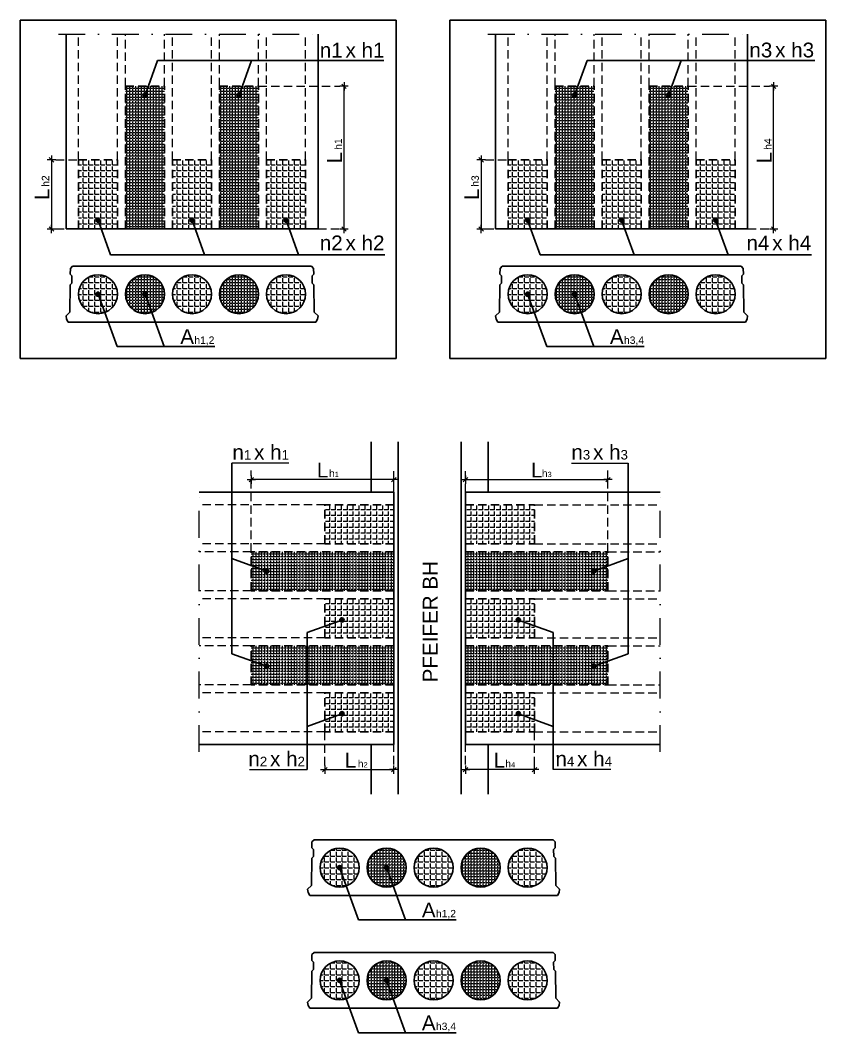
# Model space of a CAD drawing. Header units: millimetres. Extents: x 261817 to 319787, y -328430 to -285760.
# Drawn here: x 285337 to 289160, y -300169 to -295367 of the extents above; entities that cross this region are included whole.
import ezdxf
from ezdxf.enums import TextEntityAlignment as Align

# ---------------------------------------------------------------- set-up
doc = ezdxf.new("R2010")
doc.units = ezdxf.units.MM
doc.linetypes.add('DASHDOT', pattern=[25.4, 12.7, -6.35, 0, -6.35])
doc.linetypes.add('DASHED', pattern=[0.75, 0.5, -0.25])
doc.layers.get('0').update_dxf_attribs({"lineweight": 0})
for name, color, linetype, lineweight in [('CONS_PODP', 7, 'Continuous', 15), ('KRESKOWANIE_1', 9, 'Continuous', 0), ('OZNACZENIA_OPISY', 7, 'Continuous', 5)]:
    doc.layers.add(name, color=color, linetype=linetype, lineweight=lineweight)
doc.layers.add('ISOPRO_WYMIARY', color=7, linetype='Continuous')
doc.styles.add('ARIAL', font='arial.ttf')
doc.dimstyles.new('1-5m', dxfattribs={"dimscale": 2.5, "dimtxt": 4, "dimasz": 0.1, "dimexe": 1, "dimexo": 0, "dimgap": 1, "dimtad": 1, "dimdec": 0, "dimtxsty": 'ARIAL', "dimblk": '1', "dimcen": 2.5, "dimdle": 1, "dimse1": 1, "dimse2": 1, "dimclrd": 1, "dimclrt": 2, "dimadec": 0, "dimazin": 0, "dimtfac": 1, "dimtdec": 0, "dimtix": 1, "dimtmove": 2, "dimatfit": 2, "dimldrblk": 'ARCHTICK', "dimfxl": 1, "dimarcsym": 0})
pattern_1 = [(0, (1456.636, 0), (0, 27.94), [20.32, -7.62]), (90, (1456.636, 0), (-27.94, 2e-15), [20.32, -7.62])]
pattern_2 = [(0, (1679.636, 0), (0, 13.97), [10.16, -3.81]), (90, (1679.636, 0), (-13.97, 9e-16), [10.16, -3.81])]
pattern_3 = [(0, (1010.636, 0), (0, 27.94), [20.32, -7.62]), (90, (1010.636, 0), (-27.94, 2e-15), [20.32, -7.62])]
pattern_4 = [(0, (1902.636, 0), (0, 27.94), [20.32, -7.62]), (90, (1902.636, 0), (-27.94, 2e-15), [20.32, -7.62])]
pattern_5 = [(0, (2125.636, 0), (0, 13.97), [10.16, -3.81]), (90, (2125.636, 0), (-13.97, 9e-16), [10.16, -3.81])]
pattern_6 = [(0, (3495.236, 0), (0, 27.94), [20.32, -7.62]), (90, (3495.236, 0), (-27.94, 2e-15), [20.32, -7.62])]
pattern_7 = [(0, (3718.236, 0), (0, 13.97), [10.16, -3.81]), (90, (3718.236, 0), (-13.97, 9e-16), [10.16, -3.81])]
pattern_8 = [(0, (3049.236, 0), (0, 27.94), [20.32, -7.62]), (90, (3049.236, 0), (-27.94, 2e-15), [20.32, -7.62])]
pattern_9 = [(0, (3941.236, 0), (0, 27.94), [20.32, -7.62]), (90, (3941.236, 0), (-27.94, 2e-15), [20.32, -7.62])]
pattern_10 = [(0, (4164.236, 0), (0, 13.97), [10.16, -3.81]), (90, (4164.236, 0), (-13.97, 9e-16), [10.16, -3.81])]
pattern_11 = [(90, (-9246.377, -582675.882), (-13.97, 9e-16), [10.16, -3.81]), (180, (-9246.377, -582675.882), (-2e-15, -13.97), [10.16, -3.81])]
pattern_12 = [(90, (-9246.377, -583344.882), (-27.94, 2e-15), [20.32, -7.62]), (180, (-9246.377, -583344.882), (-3e-15, -27.94), [20.32, -7.62])]
pattern_13 = [(90, (-9246.377, -582898.882), (-27.94, 2e-15), [20.32, -7.62]), (180, (-9246.377, -582898.882), (-3e-15, -27.94), [20.32, -7.62])]
pattern_14 = [(90, (-9246.377, -582452.882), (-27.94, 2e-15), [20.32, -7.62]), (180, (-9246.377, -582452.882), (-3e-15, -27.94), [20.32, -7.62])]
pattern_15 = [(90, (-9246.377, -582229.882), (-13.97, 9e-16), [10.16, -3.81]), (180, (-9246.377, -582229.882), (-2e-15, -13.97), [10.16, -3.81])]

# ---------------------------------------------------------------- blocks, each defined once
blk = doc.blocks.new('1')
at = {"layer": 'OZNACZENIA_OPISY', "color": 7, "lineweight": 20}
for p, q in [((20, 0), (-20, 0)), ((-10.6, -10.6), (10.6, 10.6)), ((0, -20), (0, 20))]:
    blk.add_line(p, q, dxfattribs=at)
blk = doc.blocks.new('*D435')
at = {"layer": 'Defpoints', "color": 0, "transparency": 16777216}
for p in [(286468.1, -295680.1), (286873.8, -295680.1), (286468.1, -296356.5)]:
    blk.add_point(p, dxfattribs=at)
at = {"layer": 'OZNACZENIA_OPISY', "color": 1, "lineweight": -2, "transparency": 16777216}
blk.add_line((286873.8, -296355.5), (286873.8, -295681.1), dxfattribs=at)
for p, rotation in [((286873.8, -295680.1), 90), ((286873.8, -296356.5), 270)]:
    blk.add_blockref('1', p, dxfattribs=dict(at, rotation=rotation))
at = {"layer": 'OZNACZENIA_OPISY', "color": 2, "lineweight": 20, "transparency": 16777216, "insert": (286828.8, -296018.3), "char_height": 70, "attachment_point": 5, "rotation": 90, "style": 'ARIAL'}
blk.add_mtext('L', dxfattribs=at)
blk = doc.blocks.new('_ArchTick')
at = {"color": 0, "linetype": 'ByBlock', "const_width": 0.15}
blk.add_lwpolyline([(-0.5, -0.5), (0.5, 0.5)], dxfattribs=at)
blk = doc.blocks.new('*D436')
at = {"layer": 'Defpoints', "color": 0, "transparency": 16777216}
for p in [(285799.1, -296028.8), (285485.8, -296356.5), (285799.1, -296356.5)]:
    blk.add_point(p, dxfattribs=at)
at = {"layer": 'OZNACZENIA_OPISY', "color": 1, "lineweight": -2, "transparency": 16777216}
blk.add_line((285485.8, -296029.8), (285485.8, -296355.5), dxfattribs=at)
for p, rotation in [((285485.8, -296028.8), 90), ((285485.8, -296356.5), 270)]:
    blk.add_blockref('1', p, dxfattribs=dict(at, rotation=rotation))
at = {"layer": 'OZNACZENIA_OPISY', "color": 2, "lineweight": 20, "transparency": 16777216, "insert": (285440.8, -296192.6), "char_height": 70, "attachment_point": 5, "rotation": 90, "style": 'ARIAL'}
blk.add_mtext('L', dxfattribs=at)
blk = doc.blocks.new('*D437')
at = {"layer": 'Defpoints', "color": 0, "transparency": 16777216}
for p in [(288506.7, -295680.1), (288912.4, -295680.1), (288506.7, -296356.5)]:
    blk.add_point(p, dxfattribs=at)
at = {"layer": 'OZNACZENIA_OPISY', "color": 1, "lineweight": -2, "transparency": 16777216}
blk.add_line((288912.4, -296355.5), (288912.4, -295681.1), dxfattribs=at)
for p, rotation in [((288912.4, -295680.1), 90), ((288912.4, -296356.5), 270)]:
    blk.add_blockref('1', p, dxfattribs=dict(at, rotation=rotation))
at = {"layer": 'OZNACZENIA_OPISY', "color": 2, "lineweight": 20, "transparency": 16777216, "insert": (288867.4, -296018.3), "char_height": 70, "attachment_point": 5, "rotation": 90, "style": 'ARIAL'}
blk.add_mtext('L', dxfattribs=at)
blk = doc.blocks.new('*D438')
at = {"layer": 'Defpoints', "color": 0, "transparency": 16777216}
for p in [(287837.7, -296028.8), (287524.4, -296356.5), (287837.7, -296356.5)]:
    blk.add_point(p, dxfattribs=at)
at = {"layer": 'OZNACZENIA_OPISY', "color": 1, "lineweight": -2, "transparency": 16777216}
blk.add_line((287524.4, -296029.8), (287524.4, -296355.5), dxfattribs=at)
for p, rotation in [((287524.4, -296028.8), 90), ((287524.4, -296356.5), 270)]:
    blk.add_blockref('1', p, dxfattribs=dict(at, rotation=rotation))
at = {"layer": 'OZNACZENIA_OPISY', "color": 2, "lineweight": 20, "transparency": 16777216, "insert": (287479.4, -296192.6), "char_height": 70, "attachment_point": 5, "rotation": 90, "style": 'ARIAL'}
blk.add_mtext('L', dxfattribs=at)
blk = doc.blocks.new('*D439')
at = {"layer": 'Defpoints', "color": 0, "transparency": 16777216}
for p in [(286433.7, -297545.4), (286433.7, -297887.5), (287110.1, -297887.5)]:
    blk.add_point(p, dxfattribs=at)
at = {"layer": 'OZNACZENIA_OPISY', "color": 1, "lineweight": -2, "transparency": 16777216}
blk.add_line((287109.1, -297545.4), (286434.7, -297545.4), dxfattribs=at)
at = {"layer": 'OZNACZENIA_OPISY', "color": 1, "lineweight": -2, "transparency": 16777216, "rotation": 180}
blk.add_blockref('1', (286433.7, -297545.4), dxfattribs=at)
at = {"layer": 'OZNACZENIA_OPISY', "color": 1, "lineweight": -2, "transparency": 16777216}
blk.add_blockref('1', (287110.1, -297545.4), dxfattribs=at)
at = {"layer": 'OZNACZENIA_OPISY', "color": 2, "lineweight": 20, "transparency": 16777216, "insert": (286771.9, -297500.4), "char_height": 70, "attachment_point": 5, "style": 'ARIAL'}
blk.add_mtext('L', dxfattribs=at)
blk = doc.blocks.new('*D440')
at = {"layer": 'Defpoints', "color": 0, "transparency": 16777216}
for p in [(286782.5, -298556.5), (287110.1, -298556.5), (287110.1, -298920.8)]:
    blk.add_point(p, dxfattribs=at)
at = {"layer": 'OZNACZENIA_OPISY', "color": 1, "lineweight": -2, "transparency": 16777216}
blk.add_line((286783.5, -298920.8), (287109.1, -298920.8), dxfattribs=at)
at = {"layer": 'OZNACZENIA_OPISY', "color": 1, "lineweight": -2, "transparency": 16777216, "rotation": 180}
blk.add_blockref('1', (286782.5, -298920.8), dxfattribs=at)
at = {"layer": 'OZNACZENIA_OPISY', "color": 1, "lineweight": -2, "transparency": 16777216}
blk.add_blockref('1', (287110.1, -298920.8), dxfattribs=at)
at = {"layer": 'OZNACZENIA_OPISY', "color": 2, "lineweight": 20, "transparency": 16777216, "insert": (286904.4, -298875.8), "char_height": 70, "attachment_point": 5, "style": 'ARIAL'}
blk.add_mtext('L', dxfattribs=at)
blk = doc.blocks.new('*D441')
at = {"layer": 'Defpoints', "color": 0, "transparency": 16777216}
for p in [(288126.4, -297545.4), (287450.1, -297887.5), (288126.4, -297887.5)]:
    blk.add_point(p, dxfattribs=at)
at = {"layer": 'OZNACZENIA_OPISY', "color": 1, "lineweight": -2, "transparency": 16777216}
blk.add_line((287451.1, -297545.4), (288125.4, -297545.4), dxfattribs=at)
at = {"layer": 'OZNACZENIA_OPISY', "color": 1, "lineweight": -2, "transparency": 16777216, "rotation": 180}
blk.add_blockref('1', (287450.1, -297545.4), dxfattribs=at)
at = {"layer": 'OZNACZENIA_OPISY', "color": 1, "lineweight": -2, "transparency": 16777216}
blk.add_blockref('1', (288126.4, -297545.4), dxfattribs=at)
at = {"layer": 'OZNACZENIA_OPISY', "color": 2, "lineweight": 20, "transparency": 16777216, "insert": (287788.3, -297500.4), "char_height": 70, "attachment_point": 5, "style": 'ARIAL'}
blk.add_mtext('L', dxfattribs=at)
blk = doc.blocks.new('*D442')
at = {"layer": 'Defpoints', "color": 0, "transparency": 16777216}
for p in [(287450.1, -298556.5), (287777.7, -298556.5), (287450.1, -298920.8)]:
    blk.add_point(p, dxfattribs=at)
at = {"layer": 'OZNACZENIA_OPISY', "color": 1, "lineweight": -2, "transparency": 16777216}
blk.add_line((287776.7, -298920.8), (287451.1, -298920.8), dxfattribs=at)
at = {"layer": 'OZNACZENIA_OPISY', "color": 1, "lineweight": -2, "transparency": 16777216, "rotation": 180}
blk.add_blockref('1', (287450.1, -298920.8), dxfattribs=at)
at = {"layer": 'OZNACZENIA_OPISY', "color": 1, "lineweight": -2, "transparency": 16777216}
blk.add_blockref('1', (287777.7, -298920.8), dxfattribs=at)
at = {"layer": 'OZNACZENIA_OPISY', "color": 2, "lineweight": 20, "transparency": 16777216, "insert": (287610.7, -298875.8), "char_height": 70, "attachment_point": 5, "style": 'ARIAL'}
blk.add_mtext('L', dxfattribs=at)

msp = doc.modelspace()

# ---------------------------------------------------------------- hatches: boundary and pattern name
at = {"layer": 'ISOPRO_WYMIARY'}
h = msp.add_hatch(dxfattribs=at)
h.set_pattern_fill('ANGLE', color=6, scale=2)
h.set_pattern_definition(pattern_2)
h.paths.add_polyline_path([(285837.06, -296356.45), (286022.06, -296356.45), (286022.06, -295680.08), (285837.06, -295680.08)])
h = msp.add_hatch(dxfattribs=at)
h.set_pattern_fill('ANGLE', color=6, scale=2)
h.set_pattern_definition(pattern_5)
h.paths.add_polyline_path([(286283.06, -296356.45), (286468.06, -296356.45), (286468.06, -295680.08), (286283.06, -295680.08)])
h = msp.add_hatch(dxfattribs=at)
h.set_pattern_fill('ANGLE', color=6, scale=2)
h.set_pattern_definition(pattern_7)
h.paths.add_polyline_path([(287875.66, -296356.45), (288060.66, -296356.45), (288060.66, -295680.08), (287875.66, -295680.08)])
h = msp.add_hatch(dxfattribs=at)
h.set_pattern_fill('ANGLE', color=6, scale=2)
h.set_pattern_definition(pattern_10)
h.paths.add_polyline_path([(288321.66, -296356.45), (288506.66, -296356.45), (288506.66, -295680.08), (288321.66, -295680.08)])
h = msp.add_hatch(dxfattribs=at)
h.set_pattern_fill('ANGLE', color=4, scale=4)
h.set_pattern_definition(pattern_3)
h.paths.add_polyline_path([(285799.06, -296028.84), (285614.06, -296028.84), (285614.06, -296356.45), (285799.06, -296356.45)])
h = msp.add_hatch(dxfattribs=at)
h.set_pattern_fill('ANGLE', color=4, scale=4)
h.set_pattern_definition(pattern_1)
h.paths.add_polyline_path([(286245.06, -296028.84), (286060.06, -296028.84), (286060.06, -296356.45), (286245.06, -296356.45)])
h = msp.add_hatch(dxfattribs=at)
h.set_pattern_fill('ANGLE', color=4, scale=4)
h.set_pattern_definition(pattern_4)
h.paths.add_polyline_path([(286691.06, -296028.84), (286506.06, -296028.84), (286506.06, -296356.45), (286691.06, -296356.45)])
h = msp.add_hatch(dxfattribs=at)
h.set_pattern_fill('ANGLE', color=4, scale=4)
h.set_pattern_definition(pattern_8)
h.paths.add_polyline_path([(287837.66, -296028.84), (287652.66, -296028.84), (287652.66, -296356.45), (287837.66, -296356.45)])
h = msp.add_hatch(dxfattribs=at)
h.set_pattern_fill('ANGLE', color=4, scale=4)
h.set_pattern_definition(pattern_6)
h.paths.add_polyline_path([(288283.66, -296028.84), (288098.66, -296028.84), (288098.66, -296356.45), (288283.66, -296356.45)])
h = msp.add_hatch(dxfattribs=at)
h.set_pattern_fill('ANGLE', color=4, scale=4)
h.set_pattern_definition(pattern_9)
h.paths.add_polyline_path([(288729.66, -296028.84), (288544.66, -296028.84), (288544.66, -296356.45), (288729.66, -296356.45)])
h = msp.add_hatch(dxfattribs=at)
h.set_pattern_fill('ANGLE', color=4, scale=4)
h.set_pattern_definition(pattern_3)
h.paths.add_polyline_path([(285614.06, -296666.01, 1), (285799.06, -296666.01, 1)])
h = msp.add_hatch(dxfattribs=at)
h.set_pattern_fill('ANGLE', color=6, scale=2)
h.set_pattern_definition(pattern_2)
h.paths.add_polyline_path([(286022.06, -296666.01, 1), (285837.06, -296666.01, 1)])
h = msp.add_hatch(dxfattribs=at)
h.set_pattern_fill('ANGLE', color=4, scale=4)
h.set_pattern_definition(pattern_1)
h.paths.add_polyline_path([(286060.06, -296666.01, 1), (286245.06, -296666.01, 1)])
h = msp.add_hatch(dxfattribs=at)
h.set_pattern_fill('ANGLE', color=6, scale=2)
h.set_pattern_definition(pattern_5)
h.paths.add_polyline_path([(286468.06, -296666.01, 1), (286283.06, -296666.01, 1)])
h = msp.add_hatch(dxfattribs=at)
h.set_pattern_fill('ANGLE', color=4, scale=4)
h.set_pattern_definition(pattern_4)
h.paths.add_polyline_path([(286506.06, -296666.01, 1), (286691.06, -296666.01, 1)])
h = msp.add_hatch(dxfattribs=at)
h.set_pattern_fill('ANGLE', color=4, scale=4)
h.set_pattern_definition(pattern_8)
h.paths.add_polyline_path([(287652.66, -296666.01, 1), (287837.66, -296666.01, 1)])
h = msp.add_hatch(dxfattribs=at)
h.set_pattern_fill('ANGLE', color=6, scale=2)
h.set_pattern_definition(pattern_7)
h.paths.add_polyline_path([(288060.66, -296666.01, 1), (287875.66, -296666.01, 1)])
h = msp.add_hatch(dxfattribs=at)
h.set_pattern_fill('ANGLE', color=4, scale=4)
h.set_pattern_definition(pattern_6)
h.paths.add_polyline_path([(288098.66, -296666.01, 1), (288283.66, -296666.01, 1)])
h = msp.add_hatch(dxfattribs=at)
h.set_pattern_fill('ANGLE', color=6, scale=2)
h.set_pattern_definition(pattern_10)
h.paths.add_polyline_path([(288506.66, -296666.01, 1), (288321.66, -296666.01, 1)])
h = msp.add_hatch(dxfattribs=at)
h.set_pattern_fill('ANGLE', color=4, scale=4)
h.set_pattern_definition(pattern_9)
h.paths.add_polyline_path([(288544.66, -296666.01, 1), (288729.66, -296666.01, 1)])
h = msp.add_hatch(dxfattribs=at)
h.set_pattern_fill('ANGLE', color=4, scale=4, angle=90)
h.set_pattern_definition(pattern_14)
h.paths.add_polyline_path([(286782.47, -297664.45), (286782.47, -297849.45), (287110.07, -297849.45), (287110.07, -297664.45)])
h = msp.add_hatch(dxfattribs=at)
h.set_pattern_fill('ANGLE', color=4, scale=4, angle=90)
h.set_pattern_definition(pattern_14)
h.paths.add_polyline_path([(287777.68, -297664.45), (287777.68, -297849.45), (287450.07, -297849.45), (287450.07, -297664.45)])
h = msp.add_hatch(dxfattribs=at)
h.set_pattern_fill('ANGLE', color=6, scale=2, angle=90)
h.set_pattern_definition(pattern_15)
h.paths.add_polyline_path([(287110.07, -298072.45), (287110.07, -297887.45), (286433.7, -297887.45), (286433.7, -298072.45)])
h = msp.add_hatch(dxfattribs=at)
h.set_pattern_fill('ANGLE', color=6, scale=2, angle=90)
h.set_pattern_definition(pattern_15)
h.paths.add_polyline_path([(287450.07, -298072.45), (287450.07, -297887.45), (288126.45, -297887.45), (288126.45, -298072.45)])
h = msp.add_hatch(dxfattribs=at)
h.set_pattern_fill('ANGLE', color=4, scale=4, angle=90)
h.set_pattern_definition(pattern_13)
h.paths.add_polyline_path([(286782.47, -298110.45), (286782.47, -298295.45), (287110.07, -298295.45), (287110.07, -298110.45)])
h = msp.add_hatch(dxfattribs=at)
h.set_pattern_fill('ANGLE', color=4, scale=4, angle=90)
h.set_pattern_definition(pattern_13)
h.paths.add_polyline_path([(287777.68, -298110.45), (287777.68, -298295.45), (287450.07, -298295.45), (287450.07, -298110.45)])
h = msp.add_hatch(dxfattribs=at)
h.set_pattern_fill('ANGLE', color=6, scale=2, angle=90)
h.set_pattern_definition(pattern_11)
h.paths.add_polyline_path([(287110.07, -298518.45), (287110.07, -298333.45), (286433.7, -298333.45), (286433.7, -298518.45)])
h = msp.add_hatch(dxfattribs=at)
h.set_pattern_fill('ANGLE', color=6, scale=2, angle=90)
h.set_pattern_definition(pattern_11)
h.paths.add_polyline_path([(288126.45, -298518.45), (288126.45, -298333.45), (287450.07, -298333.45), (287450.07, -298518.45)])
h = msp.add_hatch(dxfattribs=at)
h.set_pattern_fill('ANGLE', color=4, scale=4, angle=90)
h.set_pattern_definition(pattern_12)
h.paths.add_polyline_path([(286782.47, -298556.45), (286782.47, -298741.45), (287110.07, -298741.45), (287110.07, -298556.45)])
h = msp.add_hatch(dxfattribs=at)
h.set_pattern_fill('ANGLE', color=4, scale=4, angle=90)
h.set_pattern_definition(pattern_12)
h.paths.add_polyline_path([(287777.68, -298556.45), (287777.68, -298741.45), (287450.07, -298741.45), (287450.07, -298556.45)])
h = msp.add_hatch(dxfattribs=at)
h.set_pattern_fill('ANGLE', color=4, scale=4)
h.set_pattern_definition([(0, (2157.012, -2719.654), (0, 27.94), [20.32, -7.62]), (90, (2157.012, -2719.654), (-27.94, 2e-15), [20.32, -7.62])])
h.paths.add_polyline_path([(286760.44, -299385.66, 1), (286945.44, -299385.66, 1)])
h = msp.add_hatch(dxfattribs=at)
h.set_pattern_fill('ANGLE', color=6, scale=2)
h.set_pattern_definition([(0, (2826.012, -2719.654), (0, 13.97), [10.16, -3.81]), (90, (2826.012, -2719.654), (-13.97, 9e-16), [10.16, -3.81])])
h.paths.add_polyline_path([(287168.44, -299385.66, 1), (286983.44, -299385.66, 1)])
h = msp.add_hatch(dxfattribs=at)
h.set_pattern_fill('ANGLE', color=4, scale=4)
h.set_pattern_definition([(0, (2603.012, -2719.654), (0, 27.94), [20.32, -7.62]), (90, (2603.012, -2719.654), (-27.94, 2e-15), [20.32, -7.62])])
h.paths.add_polyline_path([(287206.44, -299385.66, 1), (287391.44, -299385.66, 1)])
h = msp.add_hatch(dxfattribs=at)
h.set_pattern_fill('ANGLE', color=6, scale=2)
h.set_pattern_definition([(0, (3272.012, -2719.654), (0, 13.97), [10.16, -3.81]), (90, (3272.012, -2719.654), (-13.97, 9e-16), [10.16, -3.81])])
h.paths.add_polyline_path([(287614.44, -299385.66, 1), (287429.44, -299385.66, 1)])
h = msp.add_hatch(dxfattribs=at)
h.set_pattern_fill('ANGLE', color=4, scale=4)
h.set_pattern_definition([(0, (3049.012, -2719.654), (0, 27.94), [20.32, -7.62]), (90, (3049.012, -2719.654), (-27.94, 2e-15), [20.32, -7.62])])
h.paths.add_polyline_path([(287652.44, -299385.66, 1), (287837.44, -299385.66, 1)])
h = msp.add_hatch(dxfattribs=at)
h.set_pattern_fill('ANGLE', color=4, scale=4)
h.set_pattern_definition([(0, (2157.012, -3254.455), (0, 27.94), [20.32, -7.62]), (90, (2157.012, -3254.455), (-27.94, 2e-15), [20.32, -7.62])])
h.paths.add_polyline_path([(286760.44, -299920.46, 1), (286945.44, -299920.46, 1)])
h = msp.add_hatch(dxfattribs=at)
h.set_pattern_fill('ANGLE', color=6, scale=2)
h.set_pattern_definition([(0, (2826.012, -3254.455), (0, 13.97), [10.16, -3.81]), (90, (2826.012, -3254.455), (-13.97, 9e-16), [10.16, -3.81])])
h.paths.add_polyline_path([(287168.44, -299920.46, 1), (286983.44, -299920.46, 1)])
h = msp.add_hatch(dxfattribs=at)
h.set_pattern_fill('ANGLE', color=4, scale=4)
h.set_pattern_definition([(0, (2603.012, -3254.455), (0, 27.94), [20.32, -7.62]), (90, (2603.012, -3254.455), (-27.94, 2e-15), [20.32, -7.62])])
h.paths.add_polyline_path([(287206.44, -299920.46, 1), (287391.44, -299920.46, 1)])
h = msp.add_hatch(dxfattribs=at)
h.set_pattern_fill('ANGLE', color=6, scale=2)
h.set_pattern_definition([(0, (3272.012, -3254.455), (0, 13.97), [10.16, -3.81]), (90, (3272.012, -3254.455), (-13.97, 9e-16), [10.16, -3.81])])
h.paths.add_polyline_path([(287614.44, -299920.46, 1), (287429.44, -299920.46, 1)])
h = msp.add_hatch(dxfattribs=at)
h.set_pattern_fill('ANGLE', color=4, scale=4)
h.set_pattern_definition([(0, (3049.012, -3254.455), (0, 27.94), [20.32, -7.62]), (90, (3049.012, -3254.455), (-27.94, 2e-15), [20.32, -7.62])])
h.paths.add_polyline_path([(287652.44, -299920.46, 1), (287837.44, -299920.46, 1)])
at = {"layer": 'KRESKOWANIE_1'}
h = msp.add_hatch(color=256, dxfattribs=at)
h.dxf.hatch_style = 1
h.paths.add_polyline_path([(285919.56, -295722.84, 1), (285939.56, -295722.84, 1)])
h = msp.add_hatch(color=256, dxfattribs=at)
h.dxf.hatch_style = 1
h.paths.add_polyline_path([(286365.56, -295722.84, 1), (286385.56, -295722.84, 1)])
h = msp.add_hatch(color=256, dxfattribs=at)
h.dxf.hatch_style = 1
h.paths.add_polyline_path([(287958.16, -295722.84, 1), (287978.16, -295722.84, 1)])
h = msp.add_hatch(color=256, dxfattribs=at)
h.dxf.hatch_style = 1
h.paths.add_polyline_path([(288404.16, -295722.84, 1), (288424.16, -295722.84, 1)])
h = msp.add_hatch(color=256, dxfattribs=at)
h.dxf.hatch_style = 1
h.paths.add_polyline_path([(285696.56, -296314.81, 1), (285716.56, -296314.81, 1)])
h = msp.add_hatch(color=256, dxfattribs=at)
h.dxf.hatch_style = 1
h.paths.add_polyline_path([(286142.56, -296314.81, 1), (286162.56, -296314.81, 1)])
h = msp.add_hatch(color=256, dxfattribs=at)
h.dxf.hatch_style = 1
h.paths.add_polyline_path([(286588.56, -296314.81, 1), (286608.56, -296314.81, 1)])
h = msp.add_hatch(color=256, dxfattribs=at)
h.dxf.hatch_style = 1
h.paths.add_polyline_path([(287735.16, -296314.81, 1), (287755.16, -296314.81, 1)])
h = msp.add_hatch(color=256, dxfattribs=at)
h.dxf.hatch_style = 1
h.paths.add_polyline_path([(288181.16, -296314.81, 1), (288201.16, -296314.81, 1)])
h = msp.add_hatch(color=256, dxfattribs=at)
h.dxf.hatch_style = 1
h.paths.add_polyline_path([(288627.16, -296314.81, 1), (288647.16, -296314.81, 1)])
h = msp.add_hatch(color=256, dxfattribs=at)
h.dxf.hatch_style = 1
h.paths.add_polyline_path([(285696.56, -296666.01, 1), (285716.56, -296666.01, 1)])
h = msp.add_hatch(color=256, dxfattribs=at)
h.dxf.hatch_style = 1
h.paths.add_polyline_path([(285919.56, -296666.01, 1), (285939.56, -296666.01, 1)])
h = msp.add_hatch(color=256, dxfattribs=at)
h.dxf.hatch_style = 1
h.paths.add_polyline_path([(287735.16, -296666.01, 1), (287755.16, -296666.01, 1)])
h = msp.add_hatch(color=256, dxfattribs=at)
h.dxf.hatch_style = 1
h.paths.add_polyline_path([(287958.16, -296666.01, 1), (287978.16, -296666.01, 1)])
h = msp.add_hatch(color=256, dxfattribs=at)
h.dxf.hatch_style = 1
h.paths.add_polyline_path([(286516.56, -297979.53, 1), (286496.56, -297979.53, 1)])
h = msp.add_hatch(color=256, dxfattribs=at)
h.dxf.hatch_style = 1
h.paths.add_polyline_path([(288068.57, -297979.53, 1), (288048.57, -297979.53, 1)])
h = msp.add_hatch(color=256, dxfattribs=at)
h.dxf.hatch_style = 1
h.paths.add_polyline_path([(286873.95, -298211.37, 1), (286853.95, -298211.37, 1)])
h = msp.add_hatch(color=256, dxfattribs=at)
h.dxf.hatch_style = 1
h.paths.add_polyline_path([(287711.18, -298211.37, 1), (287691.18, -298211.37, 1)])
h = msp.add_hatch(color=256, dxfattribs=at)
h.dxf.hatch_style = 1
h.paths.add_polyline_path([(286516.56, -298430.92, 1), (286496.56, -298430.92, 1)])
h = msp.add_hatch(color=256, dxfattribs=at)
h.dxf.hatch_style = 1
h.paths.add_polyline_path([(288068.57, -298430.92, 1), (288048.57, -298430.92, 1)])
h = msp.add_hatch(color=256, dxfattribs=at)
h.dxf.hatch_style = 1
h.paths.add_polyline_path([(286873.95, -298655.88, 1), (286853.95, -298655.88, 1)])
h = msp.add_hatch(color=256, dxfattribs=at)
h.dxf.hatch_style = 1
h.paths.add_polyline_path([(287711.18, -298655.88, 1), (287691.18, -298655.88, 1)])
h = msp.add_hatch(color=256, dxfattribs=at)
h.dxf.hatch_style = 1
h.paths.add_polyline_path([(286862.94, -299385.66, 1), (286842.94, -299385.66, 1)])
h = msp.add_hatch(color=256, dxfattribs=at)
h.dxf.hatch_style = 1
h.paths.add_polyline_path([(287085.94, -299385.66, 1), (287065.94, -299385.66, 1)])
h = msp.add_hatch(color=256, dxfattribs=at)
h.dxf.hatch_style = 1
h.paths.add_polyline_path([(286862.94, -299920.46, 1), (286842.94, -299920.46, 1)])
h = msp.add_hatch(color=256, dxfattribs=at)
h.dxf.hatch_style = 1
h.paths.add_polyline_path([(287085.94, -299920.46, 1), (287065.94, -299920.46, 1)])

# ---------------------------------------------------------------- linework, layer by layer
at = {"color": 0, "linetype": 'DASHDOT', "ltscale": 10}
for p, q in [((285518.3, -295433.14), (286786.83, -295433.14)), ((287556.9, -295433.14), (288825.43, -295433.14)), ((286186.76, -298837.22), (286186.76, -297568.69)), ((288373.39, -298837.22), (288373.39, -297568.69))]:
    msp.add_line(p, q, dxfattribs=at)
at = {"color": 3, "lineweight": 30}
for p, q in [((285554.56, -296356.45), (285554.56, -295433.14)), ((286750.56, -296356.45), (286750.56, -295433.14)), ((287593.16, -296356.45), (287593.16, -295433.14)), ((288789.16, -296356.45), (288789.16, -295433.14)), ((285554.56, -296356.45), (286750.56, -296356.45)), ((287593.16, -296356.45), (288789.16, -296356.45)), ((285575.43, -296543.51), (285575.04, -296571.51)), ((285585.56, -296533.51), (285575.43, -296543.51)), ((286152.56, -296533.51), (285585.56, -296533.51)), ((285585.56, -296533.51), (286719.56, -296533.51)), ((286719.56, -296533.51), (286152.56, -296533.51)), ((286719.56, -296533.51), (286729.7, -296543.51)), ((286729.7, -296543.51), (286730.09, -296571.51)), ((287614.03, -296543.51), (287613.64, -296571.51)), ((287624.16, -296533.51), (287614.03, -296543.51)), ((288191.16, -296533.51), (287624.16, -296533.51)), ((287624.16, -296533.51), (288758.16, -296533.51)), ((288758.16, -296533.51), (288191.16, -296533.51)), ((288758.16, -296533.51), (288768.3, -296543.51)), ((288768.3, -296543.51), (288768.69, -296571.51)), ((285582.46, -296613.67), (285574.35, -296621.51)), ((285575.04, -296571.51), (285582.93, -296579.66)), ((285582.93, -296579.66), (285582.46, -296613.67)), ((286730.09, -296571.51), (286722.2, -296579.66)), ((286722.2, -296579.66), (286722.67, -296613.67)), ((286722.67, -296613.67), (286730.78, -296621.51)), ((287621.06, -296613.67), (287612.95, -296621.51)), ((287613.64, -296571.51), (287621.53, -296579.66)), ((287621.53, -296579.66), (287621.06, -296613.67)), ((288768.69, -296571.51), (288760.8, -296579.66)), ((288760.8, -296579.66), (288761.27, -296613.67)), ((288761.27, -296613.67), (288769.38, -296621.51)), ((285574.35, -296621.51), (285572.56, -296750.51)), ((286730.78, -296621.51), (286732.56, -296750.51)), ((287612.95, -296621.51), (287611.16, -296750.51)), ((288769.38, -296621.51), (288771.16, -296750.51)), ((285572.56, -296750.51), (285554.56, -296768.51)), ((286732.56, -296750.51), (286750.56, -296768.51)), ((287611.16, -296750.51), (287593.16, -296768.51)), ((288771.16, -296750.51), (288789.16, -296768.51)), ((285554.56, -296768.51), (285556.56, -296784.51)), ((285556.56, -296784.51), (285564.56, -296798.51)), ((285564.56, -296798.51), (286152.56, -296798.51)), ((286152.56, -296798.51), (286740.56, -296798.51)), ((286748.56, -296784.51), (286740.56, -296798.51)), ((286750.56, -296768.51), (286748.56, -296784.51)), ((287593.16, -296768.51), (287595.16, -296784.51)), ((287595.16, -296784.51), (287603.16, -296798.51)), ((287603.16, -296798.51), (288191.16, -296798.51)), ((288191.16, -296798.51), (288779.16, -296798.51)), ((288787.16, -296784.51), (288779.16, -296798.51)), ((288789.16, -296768.51), (288787.16, -296784.51)), ((287002.07, -297604.95), (287002.07, -297365.88)), ((287130.07, -297365.88), (287130.07, -299037.07)), ((287130.07, -299037.07), (287130.07, -297365.88)), ((287430.07, -297365.88), (287430.07, -299037.07)), ((287430.07, -297365.88), (287430.07, -299037.07)), ((287558.07, -297604.95), (287558.07, -297365.88)), ((287110.07, -297604.95), (286186.76, -297604.95)), ((287110.07, -298800.95), (287110.07, -297604.95)), ((287450.07, -298800.95), (287450.07, -297604.95)), ((287450.07, -297604.95), (288373.39, -297604.95)), ((287110.07, -298800.95), (286186.76, -298800.95)), ((287002.07, -299037.07), (287002.07, -298800.95)), ((287450.07, -298800.95), (288373.39, -298800.95)), ((287558.07, -299037.07), (287558.07, -298800.95)), ((286731.94, -299253.16), (286721.8, -299263.16)), ((287298.94, -299253.16), (286731.94, -299253.16)), ((286731.94, -299253.16), (287865.94, -299253.16)), ((287865.94, -299253.16), (287298.94, -299253.16)), ((287865.94, -299253.16), (287876.08, -299263.16)), ((286721.8, -299263.16), (286721.41, -299291.16)), ((286721.41, -299291.16), (286729.3, -299299.32)), ((286729.3, -299299.32), (286728.83, -299333.32)), ((287876.47, -299291.16), (287868.58, -299299.32)), ((287868.58, -299299.32), (287869.05, -299333.32)), ((287876.08, -299263.16), (287876.47, -299291.16)), ((286720.72, -299341.16), (286718.94, -299470.16)), ((286728.83, -299333.32), (286720.72, -299341.16)), ((287869.05, -299333.32), (287877.16, -299341.16)), ((287877.16, -299341.16), (287878.94, -299470.16)), ((286718.94, -299470.16), (286700.94, -299488.16)), ((286700.94, -299488.16), (286702.94, -299504.16)), ((287878.94, -299470.16), (287896.94, -299488.16)), ((287896.94, -299488.16), (287894.94, -299504.16)), ((286702.94, -299504.16), (286710.94, -299518.16)), ((286710.94, -299518.16), (287298.94, -299518.16)), ((287298.94, -299518.16), (287886.94, -299518.16)), ((287894.94, -299504.16), (287886.94, -299518.16)), ((286721.8, -299797.96), (286721.41, -299825.96)), ((286721.41, -299825.96), (286729.3, -299834.12)), ((286731.94, -299787.96), (286721.8, -299797.96)), ((286729.3, -299834.12), (286728.83, -299868.12)), ((287298.94, -299787.96), (286731.94, -299787.96)), ((286731.94, -299787.96), (287865.94, -299787.96)), ((287865.94, -299787.96), (287298.94, -299787.96)), ((287865.94, -299787.96), (287876.08, -299797.96)), ((287876.47, -299825.96), (287868.58, -299834.12)), ((287868.58, -299834.12), (287869.05, -299868.12)), ((287876.08, -299797.96), (287876.47, -299825.96)), ((286720.72, -299875.96), (286718.94, -300004.96)), ((286728.83, -299868.12), (286720.72, -299875.96)), ((287869.05, -299868.12), (287877.16, -299875.96)), ((287877.16, -299875.96), (287878.94, -300004.96)), ((286718.94, -300004.96), (286700.94, -300022.96)), ((286700.94, -300022.96), (286702.94, -300038.96)), ((287878.94, -300004.96), (287896.94, -300022.96)), ((287896.94, -300022.96), (287894.94, -300038.96)), ((286702.94, -300038.96), (286710.94, -300052.96)), ((286710.94, -300052.96), (287298.94, -300052.96)), ((287298.94, -300052.96), (287886.94, -300052.96)), ((287894.94, -300038.96), (287886.94, -300052.96))]:
    msp.add_line(p, q, dxfattribs=at)
at = {"color": 3, "linetype": 'DASHED', "lineweight": 30, "ltscale": 80}
for p, q in [((285837.06, -296356.45), (285837.06, -295680.08)), ((285837.06, -295680.08), (286022.06, -295680.08)), ((286022.06, -296356.45), (286022.06, -295680.08)), ((286283.06, -296356.45), (286283.06, -295680.08)), ((286283.06, -295680.08), (286468.06, -295680.08)), ((286468.06, -296356.45), (286468.06, -295680.08)), ((287875.66, -296356.45), (287875.66, -295680.08)), ((287875.66, -295680.08), (288060.66, -295680.08)), ((288060.66, -296356.45), (288060.66, -295680.08)), ((288321.66, -296356.45), (288321.66, -295680.08)), ((288321.66, -295680.08), (288506.66, -295680.08)), ((288506.66, -296356.45), (288506.66, -295680.08)), ((285614.06, -296356.45), (285614.06, -296028.84)), ((285614.06, -296028.84), (285799.06, -296028.84)), ((285799.06, -296356.45), (285799.06, -296028.84)), ((286060.06, -296028.84), (286245.06, -296028.84)), ((286060.06, -296356.45), (286060.06, -296028.84)), ((286245.06, -296356.45), (286245.06, -296028.84)), ((286506.06, -296356.45), (286506.06, -296028.84)), ((286506.06, -296028.84), (286691.06, -296028.84)), ((286691.06, -296356.45), (286691.06, -296028.84)), ((287652.66, -296356.45), (287652.66, -296028.84)), ((287652.66, -296028.84), (287837.66, -296028.84)), ((287837.66, -296356.45), (287837.66, -296028.84)), ((288098.66, -296028.84), (288283.66, -296028.84)), ((288098.66, -296356.45), (288098.66, -296028.84)), ((288283.66, -296356.45), (288283.66, -296028.84)), ((288544.66, -296356.45), (288544.66, -296028.84)), ((288544.66, -296028.84), (288729.66, -296028.84)), ((288729.66, -296356.45), (288729.66, -296028.84)), ((287110.07, -297664.45), (286782.47, -297664.45)), ((286782.47, -297849.45), (286782.47, -297664.45)), ((287450.07, -297664.45), (287777.68, -297664.45)), ((287777.68, -297849.45), (287777.68, -297664.45)), ((287110.07, -297849.45), (286782.47, -297849.45)), ((287450.07, -297849.45), (287777.68, -297849.45)), ((287110.07, -297887.45), (286433.7, -297887.45)), ((286433.7, -298072.45), (286433.7, -297887.45)), ((287450.07, -297887.45), (288126.45, -297887.45)), ((288126.45, -298072.45), (288126.45, -297887.45)), ((287110.07, -298072.45), (286433.7, -298072.45)), ((287450.07, -298072.45), (288126.45, -298072.45)), ((287110.07, -298110.45), (286782.47, -298110.45)), ((286782.47, -298295.45), (286782.47, -298110.45)), ((287450.07, -298110.45), (287777.68, -298110.45)), ((287777.68, -298295.45), (287777.68, -298110.45)), ((287110.07, -298295.45), (286782.47, -298295.45)), ((287450.07, -298295.45), (287777.68, -298295.45)), ((287110.07, -298333.45), (286433.7, -298333.45)), ((286433.7, -298518.45), (286433.7, -298333.45)), ((287450.07, -298333.45), (288126.45, -298333.45)), ((288126.45, -298518.45), (288126.45, -298333.45)), ((287110.07, -298518.45), (286433.7, -298518.45)), ((287450.07, -298518.45), (288126.45, -298518.45)), ((287110.07, -298556.45), (286782.47, -298556.45)), ((286782.47, -298741.45), (286782.47, -298556.45)), ((287450.07, -298556.45), (287777.68, -298556.45)), ((287777.68, -298741.45), (287777.68, -298556.45)), ((287110.07, -298741.45), (286782.47, -298741.45)), ((287450.07, -298741.45), (287777.68, -298741.45))]:
    msp.add_line(p, q, dxfattribs=at)
at = {"layer": 'CONS_PODP', "lineweight": 30}
for p, q in [((285989.38, -295558.47), (285929.56, -295722.84)), ((287062.36, -295558.47), (285989.38, -295558.47)), ((286435.38, -295558.47), (286375.56, -295722.84)), ((288027.98, -295558.47), (287968.16, -295722.84)), ((289107.41, -295558.47), (288027.98, -295558.47)), ((288473.98, -295558.47), (288414.16, -295722.84)), ((285766.38, -296479.18), (285706.56, -296314.81)), ((286212.38, -296479.18), (286152.56, -296314.81)), ((286658.38, -296479.18), (286598.56, -296314.81)), ((287804.98, -296479.18), (287745.16, -296314.81)), ((288250.98, -296479.18), (288191.16, -296314.81)), ((288696.98, -296479.18), (288637.16, -296314.81)), ((287067.02, -296479.18), (285766.38, -296479.18)), ((289091.84, -296479.18), (287804.98, -296479.18)), ((285796.93, -296914.34), (285706.56, -296666.01)), ((286019.93, -296914.34), (285929.56, -296666.01)), ((287835.53, -296914.34), (287745.16, -296666.01)), ((288058.53, -296914.34), (287968.16, -296666.01)), ((286019.93, -296914.34), (285796.93, -296914.34)), ((286260.1, -296914.34), (286019.93, -296914.34)), ((288058.53, -296914.34), (287835.53, -296914.34)), ((288298.7, -296914.34), (288058.53, -296914.34)), ((286342.19, -297467.79), (286342.19, -298371.11)), ((288222.94, -297467.79), (288222.94, -298371.11)), ((286342.19, -297919.71), (286506.56, -297979.53)), ((288222.94, -297919.71), (288058.57, -297979.53)), ((286699.58, -298271.19), (286863.95, -298211.37)), ((287865.55, -298271.19), (287701.18, -298211.37)), ((286699.58, -298271.19), (286699.58, -298920.81)), ((287865.55, -298271.19), (287865.55, -298920.81)), ((286342.19, -298371.11), (286506.56, -298430.92)), ((288222.94, -298371.11), (288058.57, -298430.92)), ((286699.58, -298715.7), (286863.95, -298655.88)), ((287865.55, -298715.7), (287701.18, -298655.88)), ((286943.31, -299633.99), (286852.94, -299385.66)), ((287166.31, -299633.99), (287075.94, -299385.66)), ((287166.31, -299633.99), (286943.31, -299633.99)), ((287406.48, -299633.99), (287166.31, -299633.99)), ((286943.31, -300168.79), (286852.94, -299920.46)), ((287166.31, -300168.79), (287075.94, -299920.46)), ((287166.31, -300168.79), (286943.31, -300168.79)), ((287406.48, -300168.79), (287166.31, -300168.79))]:
    msp.add_line(p, q, dxfattribs=at)
for points in [[(287121.21, -296970.28), (285337.39, -296970.28), (285337.39, -295366.82), (287121.21, -295366.82)], [(289159.81, -296970.28), (287375.99, -296970.28), (287375.99, -295366.82), (289159.81, -295366.82)]]:
    msp.add_lwpolyline(points, close=True, dxfattribs=at)
for centre, radius in [((285929.56, -295722.84), 10), ((286375.56, -295722.84), 10), ((287968.16, -295722.84), 10), ((288414.16, -295722.84), 10), ((285706.56, -296314.81), 10), ((286152.56, -296314.81), 10), ((286598.56, -296314.81), 10), ((287745.16, -296314.81), 10), ((288191.16, -296314.81), 10), ((288637.16, -296314.81), 10), ((285706.56, -296666.01), 92.5), ((285929.56, -296666.01), 92.5), ((286152.56, -296666.01), 92.5), ((286375.56, -296666.01), 92.5), ((286598.56, -296666.01), 92.5), ((287745.16, -296666.01), 92.5), ((287968.16, -296666.01), 92.5), ((288191.16, -296666.01), 92.5), ((288414.16, -296666.01), 92.5), ((288637.16, -296666.01), 92.5), ((285706.56, -296666.01), 10), ((285929.56, -296666.01), 10), ((287745.16, -296666.01), 10), ((287968.16, -296666.01), 10), ((286506.56, -297979.53), 10), ((288058.57, -297979.53), 10), ((286863.95, -298211.37), 10), ((287701.18, -298211.37), 10), ((286506.56, -298430.92), 10), ((288058.57, -298430.92), 10), ((286863.95, -298655.88), 10), ((287701.18, -298655.88), 10), ((286852.94, -299385.66), 92.5), ((287075.94, -299385.66), 92.5), ((287298.94, -299385.66), 92.5), ((287521.94, -299385.66), 92.5), ((287744.94, -299385.66), 92.5), ((286852.94, -299385.66), 10), ((287075.94, -299385.66), 10), ((286852.94, -299920.46), 92.5), ((287075.94, -299920.46), 92.5), ((287298.94, -299920.46), 92.5), ((287521.94, -299920.46), 92.5), ((287744.94, -299920.46), 92.5), ((286852.94, -299920.46), 10), ((287075.94, -299920.46), 10)]:
    msp.add_circle(centre, radius, dxfattribs=at)
at = {"layer": 'ISOPRO_WYMIARY', "color": 254}
for p, q in [((286611.82, -297467.79), (286342.19, -297467.79)), ((287953.31, -297467.79), (288222.94, -297467.79)), ((286424.54, -298920.81), (286699.58, -298920.81)), ((288140.59, -298920.81), (287865.55, -298920.81))]:
    msp.add_line(p, q, dxfattribs=at)
at = {"layer": 'OZNACZENIA_OPISY', "linetype": 'DASHED', "ltscale": 80}
for p, q in [((285614.06, -296028.84), (285614.06, -295433.14)), ((285799.06, -296028.84), (285799.06, -295433.14)), ((285837.06, -295680.08), (285837.06, -295433.14)), ((286022.06, -295680.08), (286022.06, -295433.14)), ((286060.06, -296028.84), (286060.06, -295433.14)), ((286245.06, -296028.84), (286245.06, -295433.14)), ((286283.06, -295680.08), (286283.06, -295433.14)), ((286468.06, -295680.08), (286468.06, -295433.14)), ((286506.06, -296028.84), (286506.06, -295433.14)), ((286691.06, -296028.84), (286691.06, -295433.14)), ((287652.66, -296028.84), (287652.66, -295433.14)), ((287837.66, -296028.84), (287837.66, -295433.14)), ((287875.66, -295680.08), (287875.66, -295433.14)), ((288060.66, -295680.08), (288060.66, -295433.14)), ((288098.66, -296028.84), (288098.66, -295433.14)), ((288283.66, -296028.84), (288283.66, -295433.14)), ((288321.66, -295680.08), (288321.66, -295433.14)), ((288506.66, -295680.08), (288506.66, -295433.14)), ((288544.66, -296028.84), (288544.66, -295433.14)), ((288729.66, -296028.84), (288729.66, -295433.14)), ((286468.06, -295680.08), (286853.76, -295680.08)), ((288506.66, -295680.08), (288892.35, -295680.08)), ((285505.81, -296028.84), (285614.06, -296028.84)), ((287544.41, -296028.84), (287652.66, -296028.84)), ((285505.81, -296356.45), (285554.56, -296356.45)), ((286750.56, -296356.45), (286853.76, -296356.45)), ((287544.41, -296356.45), (287593.16, -296356.45)), ((288789.16, -296356.45), (288892.35, -296356.45)), ((286433.7, -297887.45), (286433.7, -297501.76)), ((287110.07, -297604.95), (287110.07, -297501.76)), ((287450.07, -297604.95), (287450.07, -297501.76)), ((288126.45, -297887.45), (288126.45, -297501.76)), ((286782.47, -297664.45), (286186.76, -297664.45)), ((287777.68, -297664.45), (288373.39, -297664.45)), ((286782.47, -297849.45), (286186.76, -297849.45)), ((287777.68, -297849.45), (288373.39, -297849.45)), ((286433.7, -297887.45), (286186.76, -297887.45)), ((288126.45, -297887.45), (288373.39, -297887.45)), ((286433.7, -298072.45), (286186.76, -298072.45)), ((288126.45, -298072.45), (288373.39, -298072.45)), ((286782.47, -298110.45), (286186.76, -298110.45)), ((287777.68, -298110.45), (288373.39, -298110.45)), ((286782.47, -298295.45), (286186.76, -298295.45)), ((287777.68, -298295.45), (288373.39, -298295.45)), ((286433.7, -298333.45), (286186.76, -298333.45)), ((288126.45, -298333.45), (288373.39, -298333.45)), ((286433.7, -298518.45), (286186.76, -298518.45)), ((288126.45, -298518.45), (288373.39, -298518.45)), ((286782.47, -298556.45), (286186.76, -298556.45)), ((287777.68, -298556.45), (288373.39, -298556.45)), ((286782.47, -298741.45), (286186.76, -298741.45)), ((286782.47, -298900.81), (286782.47, -298741.45)), ((287777.68, -298900.81), (287777.68, -298741.45)), ((287777.68, -298741.45), (288373.39, -298741.45)), ((287110.07, -298896.18), (287110.07, -298800.95)), ((287450.07, -298896.18), (287450.07, -298800.95))]:
    msp.add_line(p, q, dxfattribs=at)

# ---------------------------------------------------------------- texts
at = {"layer": 'OZNACZENIA_OPISY', "color": 7, "lineweight": 20, "style": 'ARIAL'}
for s, p in [('h1', (286863.93, -295981.27)), ('h4', (288902.53, -295981.27))]:
    msp.add_text(s, height=35, rotation=90, dxfattribs=at).set_placement(p)
at = {"layer": 'OZNACZENIA_OPISY', "lineweight": 20, "style": 'ARIAL'}
for s, p in [('h2', (285474.9, -296156.65)), ('h3', (287513.5, -296156.65))]:
    msp.add_text(s, height=35, rotation=90, dxfattribs=at).set_placement(p)
for s, p in [('h1,2', (286163.71, -296901.6)), ('h3,4', (288202.31, -296901.6)), ('h1,2', (287310.08, -299621.25)), ('h3,4', (287310.08, -300156.05))]:
    msp.add_text(s, height=35, dxfattribs=at).set_placement(p)
at = {"layer": 'OZNACZENIA_OPISY', "color": 7, "style": 'ARIAL'}
msp.add_text('PFEIFER BH', height=70, rotation=90, dxfattribs=at).set_placement((287282.57, -298219.27), align=Align.MIDDLE_CENTER)
at = {"layer": 'OZNACZENIA_OPISY', "color": 2, "lineweight": 20, "attachment_point": 5, "style": 'ARIAL'}
for s, insert, char_height in [('n1{\\H0.5x; }x h1', (286912.33, -295508.49), 70), ('n3{\\H0.5x; }x h3', (288950.93, -295508.49), 70), ('n2{\\H0.5x; }x h2', (286912.33, -296422.77), 70), ('n4{\\H0.5x; }x h4', (288937.14, -296422.77), 70), ('A', (286129.5, -296867.31), 70), ('A', (288168.1, -296867.31), 70), ('n{\\H0.64286x;1\\H0.77778x; }x h{\\H0.64286x;1}', (286478.32, -297415.39), 70), ('n{\\H0.64286x;3\\H0.77778x; }x h{\\H0.64286x;3}', (288086.82, -297415.39), 70), ('h{\\H0.71429x;1}', (286826.02, -297515.84), 35), ('h{\\H0.71429x;3}', (287835.91, -297515.84), 35), ('n{\\H0.64286x;2\\H0.77778x; }x h{\\H0.64286x;2}', (286554.07, -298869.66), 70), ('h{\\H0.71429x;2}', (286962.67, -298893.01), 35), ('h{\\H0.71429x;4}', (287662.56, -298893.01), 35), ('n{\\H0.64286x;4\\H0.77778x; }x h{\\H0.64286x;4}', (288011.06, -298869.66), 70), ('A', (287275.87, -299586.96), 70), ('A', (287275.87, -300121.77), 70)]:
    msp.add_mtext(s, dxfattribs=dict(at, insert=insert, char_height=char_height))

# ---------------------------------------------------------------- dimensions: what is measured, and where the dimension line sits
at = {"layer": 'OZNACZENIA_OPISY', "color": 7, "lineweight": 20}
for base, p1, p2, angle, picture, middle in [((286873.76, -295680.08), (286468.06, -296356.45), (286468.06, -295680.08), 90, '*D435', (286828.76, -296018.26)), ((288912.35, -295680.08), (288506.66, -296356.45), (288506.66, -295680.08), 90, '*D437', (288867.35, -296018.26)), ((286433.7, -297545.45), (287110.07, -297887.45), (286433.7, -297887.45), 180, '*D439', (286771.89, -297500.45))]:
    dim = msp.add_linear_dim(base=base, p1=p1, p2=p2, angle=angle, text='L', dimstyle='1-5m', override={"dimscale": 10, "dimtxt": 7}, dxfattribs=at)
    dim.commit()
    dim.dimension.update_dxf_attribs({"geometry": picture, "text_midpoint": middle})
at = {"layer": 'OZNACZENIA_OPISY', "color": 3, "lineweight": 20}
for base, p1, p2, picture, middle in [((285485.81, -296356.45), (285799.06, -296028.84), (285799.06, -296356.45), '*D436', (285440.81, -296192.65)), ((287524.41, -296356.45), (287837.66, -296028.84), (287837.66, -296356.45), '*D438', (287479.41, -296192.65))]:
    dim = msp.add_linear_dim(base=base, p1=p1, p2=p2, angle=90, text='L', dimstyle='1-5m', override={"dimscale": 10, "dimtxt": 7}, dxfattribs=at)
    dim.commit()
    dim.dimension.update_dxf_attribs({"geometry": picture, "text_midpoint": middle})
at = {"layer": 'OZNACZENIA_OPISY', "color": 7, "lineweight": 20}
dim = msp.add_linear_dim(base=(288126.45, -297545.45), p1=(287450.07, -297887.45), p2=(288126.45, -297887.45), text='L', dimstyle='1-5m', override={"dimscale": 10, "dimtxt": 7}, dxfattribs=at)
dim.commit()
dim.dimension.update_dxf_attribs({"geometry": '*D441', "text_midpoint": (287788.26, -297500.45)})
at = {"layer": 'OZNACZENIA_OPISY', "color": 3, "lineweight": 20}
dim = msp.add_linear_dim(base=(287110.07, -298920.81), p1=(286782.47, -298556.45), p2=(287110.07, -298556.45), angle=180, text='L', dimstyle='1-5m', override={"dimscale": 10, "dimtxt": 7}, dxfattribs=at)
dim.commit()
dim.dimension.update_dxf_attribs({"geometry": '*D440', "text_midpoint": (286904.41, -298875.81), "dimtype": 160})
dim = msp.add_linear_dim(base=(287450.07, -298920.81), p1=(287777.68, -298556.45), p2=(287450.07, -298556.45), text='L', dimstyle='1-5m', override={"dimscale": 10, "dimtxt": 7}, dxfattribs=at)
dim.commit()
dim.dimension.update_dxf_attribs({"geometry": '*D442', "text_midpoint": (287610.68, -298875.81), "dimtype": 160})

doc.saveas('drawing.dxf')
